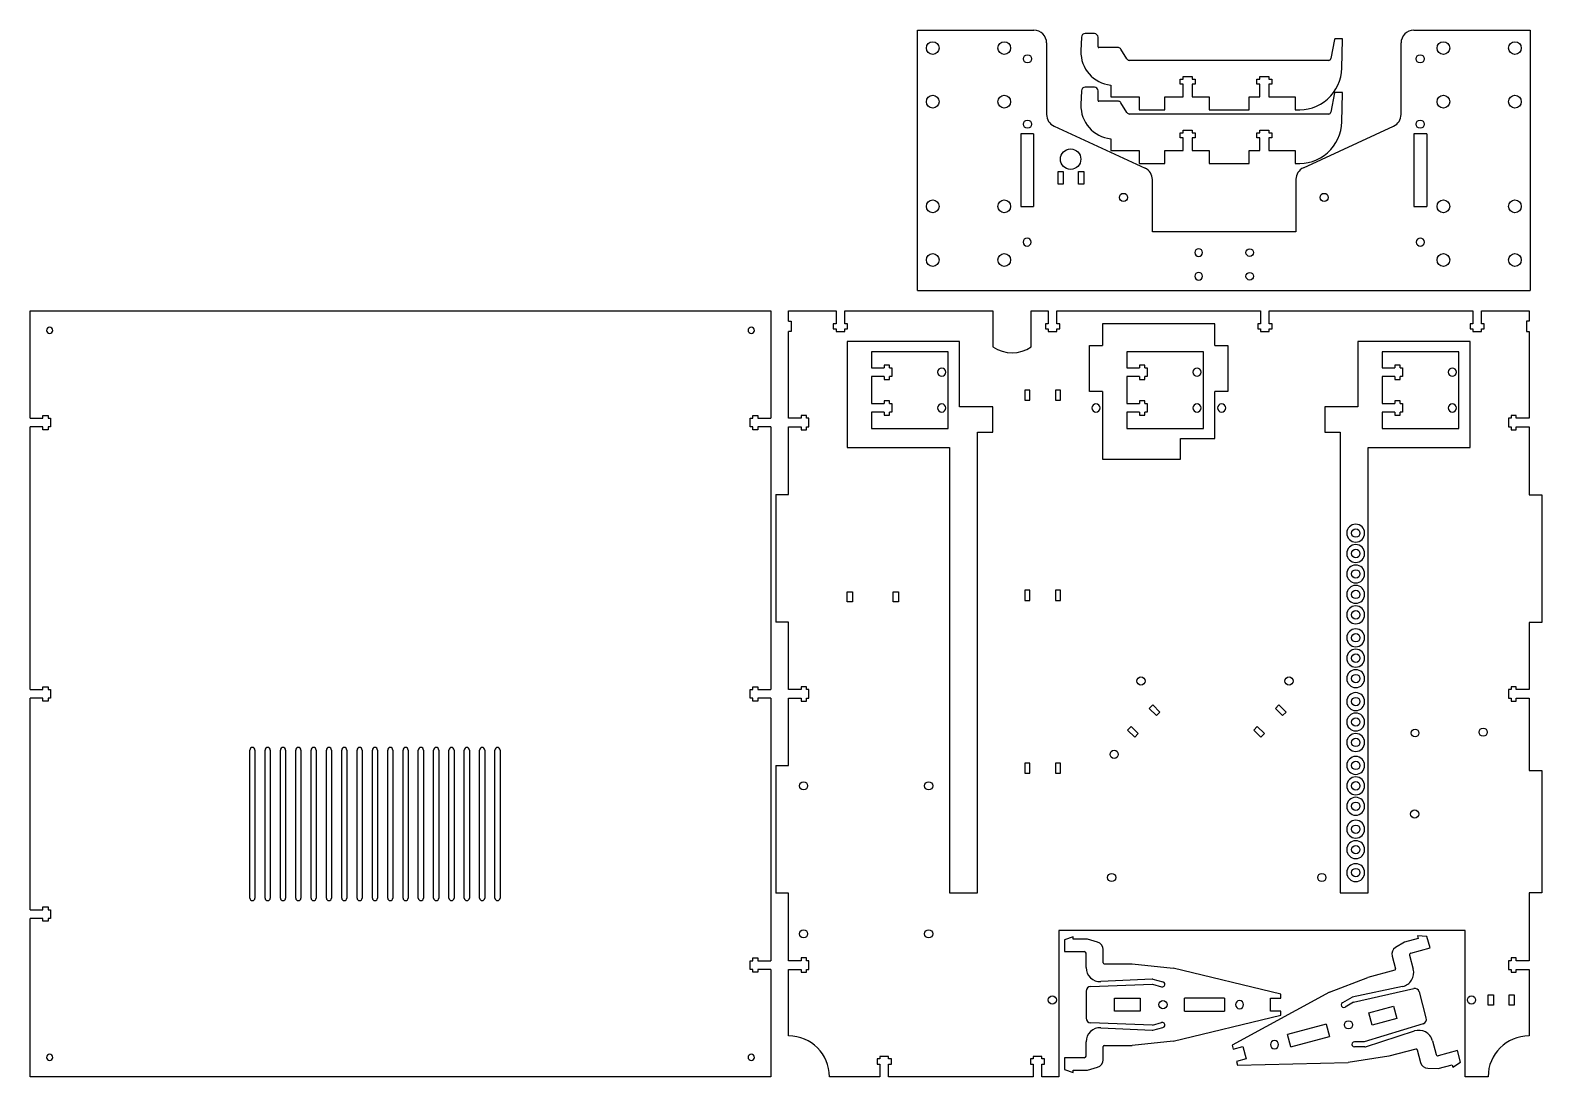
# Model space of a CAD drawing. Header units: millimetres. Extents: x -632 to 1470, y -66 to 406.
# Drawn here: x -632 to -40, y -66 to 344 of the extents above; entities that cross this region are included whole.
import ezdxf

# ---------------------------------------------------------------- set-up
doc = ezdxf.new("R2010")
doc.units = ezdxf.units.MM
doc.layers.get('0').update_dxf_attribs({"color": 253, "lineweight": 70, "true_color": 0x8faf8f})

msp = doc.modelspace()

# ---------------------------------------------------------------- linework, layer by layer
at = {"color": 58, "lineweight": -3, "true_color": 0x484805}
for p, q in [((-284.54, 344.13), (-238.94, 344.13)), ((-284.54, 242.13), (-284.54, 344.13)), ((-90.14, 344.13), (-44.54, 344.13)), ((-44.54, 344.13), (-44.54, 242.13)), ((-233.94, 339.13), (-233.94, 311.13)), ((-220.31, 341.42), (-220.5, 336)), ((-215.24, 342.8), (-218.88, 342.8)), ((-213.81, 337.59), (-213.81, 341.37)), ((-121.16, 340.55), (-122.61, 333.01)), ((-118.33, 340.8), (-120.85, 340.8)), ((-118.32, 329.24), (-118.03, 340.49)), ((-95.14, 311.13), (-95.14, 339.13)), ((-205.83, 337.3), (-213.52, 337.3)), ((-202.47, 332.86), (-204.82, 336.73)), ((-123.47, 332.3), (-201.46, 332.3)), ((-180.49, 325.98), (-176.89, 325.98)), ((-180.49, 324.98), (-180.49, 325.98)), ((-176.89, 325.98), (-176.89, 324.98)), ((-150.49, 325.98), (-146.89, 325.98)), ((-150.49, 324.98), (-150.49, 325.98)), ((-146.89, 325.98), (-146.89, 324.98)), ((-220.31, 320.42), (-220.5, 315)), ((-215.24, 321.8), (-218.88, 321.8)), ((-213.81, 316.59), (-213.81, 320.37)), ((-208.81, 322.62), (-208.81, 317.98)), ((-181.59, 324.98), (-180.49, 324.98)), ((-181.59, 322.98), (-181.59, 324.98)), ((-180.49, 322.98), (-181.59, 322.98)), ((-180.49, 317.98), (-180.49, 322.98)), ((-176.89, 324.98), (-175.79, 324.98)), ((-176.89, 322.98), (-176.89, 317.98)), ((-175.79, 322.98), (-176.89, 322.98)), ((-175.79, 324.98), (-175.79, 322.98)), ((-151.59, 324.98), (-150.49, 324.98)), ((-151.59, 322.98), (-151.59, 324.98)), ((-150.49, 322.98), (-151.59, 322.98)), ((-150.49, 317.98), (-150.49, 322.98)), ((-146.89, 324.98), (-145.79, 324.98)), ((-146.89, 322.98), (-146.89, 317.98)), ((-145.79, 322.98), (-146.89, 322.98)), ((-145.79, 324.98), (-145.79, 322.98)), ((-118.33, 319.8), (-120.85, 319.8)), ((-205.83, 316.3), (-213.52, 316.3)), ((-208.81, 317.98), (-197.65, 317.98)), ((-202.47, 311.86), (-204.82, 315.73)), ((-197.65, 317.98), (-197.65, 312.98)), ((-187.65, 317.98), (-180.49, 317.98)), ((-187.65, 312.98), (-187.65, 317.98)), ((-176.89, 317.98), (-170.31, 317.98)), ((-170.31, 317.98), (-170.31, 312.98)), ((-154.64, 317.98), (-150.49, 317.98)), ((-154.64, 312.98), (-154.64, 317.98)), ((-146.89, 317.98), (-136.57, 317.98)), ((-136.57, 317.98), (-136.57, 312.98)), ((-121.16, 319.55), (-122.61, 312.01)), ((-118.32, 308.24), (-118.03, 319.49)), ((-123.47, 311.3), (-201.46, 311.3)), ((-197.65, 312.98), (-187.65, 312.98)), ((-170.31, 312.98), (-154.64, 312.98)), ((-244.09, 303.53), (-244.09, 275.13)), ((-239.09, 303.53), (-244.09, 303.53)), ((-239.09, 303.53), (-239.09, 275.13)), ((-231.04, 306.59), (-195.41, 290.13)), ((-181.59, 303.98), (-180.49, 303.98)), ((-181.59, 301.98), (-181.59, 303.98)), ((-180.49, 301.98), (-181.59, 301.98)), ((-180.49, 304.98), (-176.89, 304.98)), ((-180.49, 303.98), (-180.49, 304.98)), ((-180.49, 296.98), (-180.49, 301.98)), ((-176.89, 304.98), (-176.89, 303.98)), ((-176.89, 303.98), (-175.79, 303.98)), ((-176.89, 301.98), (-176.89, 296.98)), ((-175.79, 301.98), (-176.89, 301.98)), ((-175.79, 303.98), (-175.79, 301.98)), ((-151.59, 303.98), (-150.49, 303.98)), ((-151.59, 301.98), (-151.59, 303.98)), ((-150.49, 301.98), (-151.59, 301.98)), ((-150.49, 304.98), (-146.89, 304.98)), ((-150.49, 303.98), (-150.49, 304.98)), ((-150.49, 296.98), (-150.49, 301.98)), ((-146.89, 304.98), (-146.89, 303.98)), ((-146.89, 303.98), (-145.79, 303.98)), ((-146.89, 301.98), (-146.89, 296.98)), ((-145.79, 301.98), (-146.89, 301.98)), ((-145.79, 303.98), (-145.79, 301.98)), ((-133.4, 290.25), (-98.04, 306.59)), ((-90.09, 303.53), (-90.09, 275.13)), ((-85.09, 303.53), (-90.09, 303.53)), ((-85.09, 303.53), (-85.09, 275.13)), ((-208.81, 301.62), (-208.81, 296.98)), ((-208.81, 296.98), (-197.65, 296.98)), ((-197.65, 296.98), (-197.65, 291.98)), ((-187.65, 296.98), (-180.49, 296.98)), ((-187.65, 291.98), (-187.65, 296.98)), ((-176.89, 296.98), (-170.31, 296.98)), ((-170.31, 296.98), (-170.31, 291.98)), ((-154.64, 296.98), (-150.49, 296.98)), ((-154.64, 291.98), (-154.64, 296.98)), ((-146.89, 296.98), (-136.57, 296.98)), ((-136.57, 296.98), (-136.57, 291.98)), ((-197.65, 291.98), (-187.65, 291.98)), ((-170.31, 291.98), (-154.64, 291.98)), ((-229.43, 283.77), (-229.43, 288.77)), ((-229.43, 288.77), (-227.43, 288.77)), ((-227.43, 288.77), (-227.43, 283.77)), ((-221.43, 283.77), (-221.43, 288.77)), ((-221.43, 288.77), (-219.43, 288.77)), ((-219.43, 288.77), (-219.43, 283.77)), ((-192.5, 265.13), (-192.5, 285.59)), ((-136.3, 285.72), (-136.3, 265.13)), ((-227.43, 283.77), (-229.43, 283.77)), ((-219.43, 283.77), (-221.43, 283.77)), ((-244.09, 275.13), (-239.09, 275.13)), ((-90.09, 275.13), (-85.09, 275.13)), ((-136.3, 265.13), (-192.5, 265.13)), ((-284.54, 242.13), (-44.54, 242.13)), ((-632.02, 234.16), (-342.02, 234.16)), ((-632.02, 192.11), (-632.02, 234.16)), ((-342.02, 234.16), (-342.02, 192.11)), ((-335.02, 234.16), (-316.42, 234.16)), ((-335.02, 230.16), (-335.02, 234.16)), ((-316.42, 234.16), (-316.42, 229.16)), ((-313.02, 234.16), (-254.97, 234.16)), ((-313.02, 229.16), (-313.02, 234.16)), ((-254.97, 234.16), (-254.97, 220.14)), ((-239.97, 234.16), (-233.32, 234.16)), ((-239.97, 220.14), (-239.97, 234.16)), ((-233.32, 234.16), (-233.32, 229.16)), ((-229.92, 234.16), (-150.13, 234.16)), ((-229.92, 229.16), (-229.92, 234.16)), ((-150.13, 234.16), (-150.13, 229.16)), ((-146.73, 234.16), (-67.02, 234.16)), ((-146.73, 229.16), (-146.73, 234.16)), ((-67.02, 234.16), (-67.02, 229.16)), ((-63.62, 234.16), (-45.02, 234.16)), ((-63.62, 229.16), (-63.62, 234.16)), ((-45.02, 234.16), (-45.02, 230.16)), ((-335.02, 230.16), (-334.02, 230.16)), ((-334.02, 226.16), (-335.02, 226.16)), ((-335.02, 192.11), (-335.02, 226.16)), ((-334.02, 230.16), (-334.02, 226.16)), ((-317.52, 229.16), (-317.52, 227.16)), ((-316.42, 229.16), (-317.52, 229.16)), ((-317.52, 227.16), (-316.42, 227.16)), ((-316.42, 227.16), (-316.42, 226.16)), ((-316.42, 226.16), (-313.02, 226.16)), ((-311.92, 229.16), (-313.02, 229.16)), ((-313.02, 227.16), (-311.92, 227.16)), ((-313.02, 226.16), (-313.02, 227.16)), ((-311.92, 227.16), (-311.92, 229.16)), ((-234.42, 229.16), (-234.42, 227.16)), ((-233.32, 229.16), (-234.42, 229.16)), ((-234.42, 227.16), (-233.32, 227.16)), ((-233.32, 227.16), (-233.32, 226.16)), ((-233.32, 226.16), (-229.92, 226.16)), ((-228.82, 229.16), (-229.92, 229.16)), ((-229.92, 227.16), (-228.82, 227.16)), ((-229.92, 226.16), (-229.92, 227.16)), ((-228.82, 227.16), (-228.82, 229.16)), ((-212.02, 229.16), (-212.02, 220.66)), ((-168.02, 229.16), (-212.02, 229.16)), ((-168.02, 220.66), (-168.02, 229.16)), ((-151.23, 229.16), (-151.23, 227.16)), ((-150.13, 229.16), (-151.23, 229.16)), ((-151.23, 227.16), (-150.13, 227.16)), ((-150.13, 227.16), (-150.13, 226.16)), ((-150.13, 226.16), (-146.73, 226.16)), ((-145.63, 229.16), (-146.73, 229.16)), ((-146.73, 227.16), (-145.63, 227.16)), ((-146.73, 226.16), (-146.73, 227.16)), ((-145.63, 227.16), (-145.63, 229.16)), ((-68.12, 229.16), (-68.12, 227.16)), ((-67.02, 229.16), (-68.12, 229.16)), ((-68.12, 227.16), (-67.02, 227.16)), ((-67.02, 227.16), (-67.02, 226.16)), ((-67.02, 226.16), (-63.62, 226.16)), ((-62.52, 229.16), (-63.62, 229.16)), ((-63.62, 227.16), (-62.52, 227.16)), ((-63.62, 226.16), (-63.62, 227.16)), ((-62.52, 227.16), (-62.52, 229.16)), ((-46.02, 230.16), (-46.02, 226.16)), ((-45.02, 230.16), (-46.02, 230.16)), ((-46.02, 226.16), (-45.02, 226.16)), ((-45.02, 226.16), (-45.02, 192.11)), ((-312.02, 222.16), (-312.02, 180.66)), ((-268.02, 222.16), (-312.02, 222.16)), ((-268.02, 196.66), (-268.02, 222.16)), ((-217.12, 202.66), (-217.12, 220.66)), ((-217.12, 220.66), (-212.02, 220.66)), ((-168.02, 220.66), (-162.92, 220.66)), ((-162.92, 220.66), (-162.92, 202.66)), ((-112.02, 222.16), (-112.02, 196.66)), ((-68.02, 222.16), (-112.02, 222.16)), ((-68.02, 180.66), (-68.02, 222.16)), ((-272.52, 218.17), (-302.52, 218.17)), ((-302.52, 218.17), (-302.52, 211.87)), ((-272.52, 188.17), (-272.52, 218.17)), ((-172.52, 218.17), (-202.52, 218.17)), ((-202.52, 218.17), (-202.52, 211.87)), ((-172.52, 188.17), (-172.52, 218.17)), ((-72.52, 218.17), (-102.52, 218.17)), ((-102.52, 218.17), (-102.52, 211.87)), ((-72.52, 188.17), (-72.52, 218.17)), ((-302.52, 211.87), (-297.52, 211.87)), ((-297.52, 208.47), (-302.52, 208.47)), ((-302.52, 208.47), (-302.52, 197.87)), ((-297.52, 212.97), (-297.52, 211.87)), ((-295.52, 212.97), (-297.52, 212.97)), ((-297.52, 208.47), (-297.52, 207.37)), ((-297.52, 207.37), (-295.52, 207.37)), ((-295.52, 211.87), (-295.52, 212.97)), ((-295.52, 211.87), (-294.52, 211.87)), ((-294.52, 208.47), (-295.52, 208.47)), ((-295.52, 207.37), (-295.52, 208.47)), ((-294.52, 211.87), (-294.52, 208.47)), ((-202.52, 211.87), (-197.52, 211.87)), ((-197.52, 208.47), (-202.52, 208.47)), ((-202.52, 208.47), (-202.52, 197.87)), ((-197.52, 212.97), (-197.52, 211.87)), ((-195.52, 212.97), (-197.52, 212.97)), ((-197.52, 208.47), (-197.52, 207.37)), ((-197.52, 207.37), (-195.52, 207.37)), ((-195.52, 211.87), (-195.52, 212.97)), ((-195.52, 211.87), (-194.52, 211.87)), ((-194.52, 208.47), (-195.52, 208.47)), ((-195.52, 207.37), (-195.52, 208.47)), ((-194.52, 211.87), (-194.52, 208.47)), ((-102.52, 211.87), (-97.52, 211.87)), ((-97.52, 208.47), (-102.52, 208.47)), ((-102.52, 208.47), (-102.52, 197.87)), ((-97.52, 212.97), (-97.52, 211.87)), ((-95.52, 212.97), (-97.52, 212.97)), ((-97.52, 208.47), (-97.52, 207.37)), ((-97.52, 207.37), (-95.52, 207.37)), ((-95.52, 211.87), (-95.52, 212.97)), ((-95.52, 211.87), (-94.52, 211.87)), ((-94.52, 208.47), (-95.52, 208.47)), ((-95.52, 207.37), (-95.52, 208.47)), ((-94.52, 211.87), (-94.52, 208.47)), ((-240.48, 203.16), (-242.48, 203.16)), ((-242.48, 203.16), (-242.48, 199.16)), ((-240.48, 199.16), (-240.48, 203.16)), ((-230.48, 203.16), (-230.48, 199.16)), ((-228.48, 203.16), (-230.48, 203.16)), ((-228.48, 199.16), (-228.48, 203.16)), ((-212.02, 202.66), (-217.12, 202.66)), ((-212.02, 202.66), (-212.02, 176.16)), ((-162.92, 202.66), (-168.02, 202.66)), ((-168.02, 184.16), (-168.02, 202.66)), ((-302.52, 197.87), (-297.52, 197.87)), ((-297.52, 198.97), (-297.52, 197.87)), ((-295.52, 198.97), (-297.52, 198.97)), ((-295.52, 197.87), (-295.52, 198.97)), ((-295.52, 197.87), (-294.52, 197.87)), ((-294.52, 197.87), (-294.52, 194.47)), ((-255.02, 196.66), (-268.02, 196.66)), ((-255.02, 186.66), (-255.02, 196.66)), ((-242.48, 199.16), (-240.48, 199.16)), ((-230.48, 199.16), (-228.48, 199.16)), ((-202.52, 197.87), (-197.52, 197.87)), ((-197.52, 198.97), (-197.52, 197.87)), ((-195.52, 198.97), (-197.52, 198.97)), ((-195.52, 197.87), (-195.52, 198.97)), ((-195.52, 197.87), (-194.52, 197.87)), ((-194.52, 197.87), (-194.52, 194.47)), ((-125.02, 196.66), (-125.02, 186.66)), ((-112.02, 196.66), (-125.02, 196.66)), ((-102.52, 197.87), (-97.52, 197.87)), ((-97.52, 198.97), (-97.52, 197.87)), ((-95.52, 198.97), (-97.52, 198.97)), ((-95.52, 197.87), (-95.52, 198.97)), ((-95.52, 197.87), (-94.52, 197.87)), ((-94.52, 197.87), (-94.52, 194.47)), ((-632.02, 192.11), (-627.02, 192.11)), ((-627.02, 192.11), (-627.02, 193.21)), ((-627.02, 193.21), (-625.02, 193.21)), ((-625.02, 193.21), (-625.02, 192.11)), ((-625.02, 192.11), (-624.02, 192.11)), ((-624.02, 192.11), (-624.02, 188.71)), ((-350.02, 188.71), (-350.02, 192.11)), ((-350.02, 192.11), (-349.02, 192.11)), ((-349.02, 192.11), (-349.02, 193.21)), ((-349.02, 193.21), (-347.02, 193.21)), ((-347.02, 193.21), (-347.02, 192.11)), ((-347.02, 192.11), (-342.02, 192.11)), ((-330.02, 192.11), (-335.02, 192.11)), ((-330.02, 193.21), (-330.02, 192.11)), ((-328.02, 193.21), (-330.02, 193.21)), ((-328.02, 192.11), (-328.02, 193.21)), ((-327.02, 192.11), (-328.02, 192.11)), ((-327.02, 188.71), (-327.02, 192.11)), ((-297.52, 194.47), (-302.52, 194.47)), ((-302.52, 194.47), (-302.52, 188.17)), ((-297.52, 194.47), (-297.52, 193.37)), ((-297.52, 193.37), (-295.52, 193.37)), ((-294.52, 194.47), (-295.52, 194.47)), ((-295.52, 193.37), (-295.52, 194.47)), ((-197.52, 194.47), (-202.52, 194.47)), ((-202.52, 194.47), (-202.52, 188.17)), ((-197.52, 194.47), (-197.52, 193.37)), ((-197.52, 193.37), (-195.52, 193.37)), ((-194.52, 194.47), (-195.52, 194.47)), ((-195.52, 193.37), (-195.52, 194.47)), ((-97.52, 194.47), (-102.52, 194.47)), ((-102.52, 194.47), (-102.52, 188.17)), ((-97.52, 194.47), (-97.52, 193.37)), ((-97.52, 193.37), (-95.52, 193.37)), ((-94.52, 194.47), (-95.52, 194.47)), ((-95.52, 193.37), (-95.52, 194.47)), ((-53.02, 192.11), (-53.02, 188.71)), ((-52.02, 192.11), (-53.02, 192.11)), ((-52.02, 193.21), (-52.02, 192.11)), ((-50.02, 193.21), (-52.02, 193.21)), ((-50.02, 192.11), (-50.02, 193.21)), ((-45.02, 192.11), (-50.02, 192.11)), ((-627.02, 188.71), (-632.02, 188.71)), ((-632.02, 85.86), (-632.02, 188.71)), ((-627.02, 187.61), (-627.02, 188.71)), ((-625.02, 187.61), (-627.02, 187.61)), ((-624.02, 188.71), (-625.02, 188.71)), ((-625.02, 188.71), (-625.02, 187.61)), ((-349.02, 188.71), (-350.02, 188.71)), ((-349.02, 187.61), (-349.02, 188.71)), ((-347.02, 187.61), (-349.02, 187.61)), ((-342.02, 188.71), (-347.02, 188.71)), ((-347.02, 188.71), (-347.02, 187.61)), ((-342.02, 188.71), (-342.02, 85.86)), ((-335.02, 188.71), (-330.02, 188.71)), ((-335.02, 162.28), (-335.02, 188.71)), ((-330.02, 188.71), (-330.02, 187.61)), ((-330.02, 187.61), (-328.02, 187.61)), ((-328.02, 188.71), (-327.02, 188.71)), ((-328.02, 187.61), (-328.02, 188.71)), ((-302.52, 188.17), (-272.52, 188.17)), ((-261.02, 186.66), (-255.02, 186.66)), ((-261.02, 6.16), (-261.02, 186.66)), ((-202.52, 188.17), (-172.52, 188.17)), ((-181.52, 184.16), (-168.02, 184.16)), ((-181.52, 176.16), (-181.52, 184.16)), ((-125.02, 186.66), (-119.02, 186.66)), ((-119.02, 186.66), (-119.02, 6.16)), ((-102.52, 188.17), (-72.52, 188.17)), ((-53.02, 188.71), (-52.02, 188.71)), ((-52.02, 188.71), (-52.02, 187.61)), ((-52.02, 187.61), (-50.02, 187.61)), ((-50.02, 188.71), (-45.02, 188.71)), ((-50.02, 187.61), (-50.02, 188.71)), ((-45.02, 188.71), (-45.02, 162.16)), ((-312.02, 180.66), (-272.02, 180.66)), ((-272.02, 180.66), (-272.02, 6.16)), ((-108.02, 180.66), (-68.02, 180.66)), ((-108.02, 6.16), (-108.02, 180.66)), ((-212.02, 176.16), (-181.52, 176.16)), ((-340.02, 162.28), (-335.02, 162.28)), ((-340.02, 162.28), (-340.02, 112.28)), ((-45.02, 162.16), (-40.02, 162.16)), ((-40.02, 162.16), (-40.02, 112.16)), ((-242.48, 124.77), (-242.48, 120.77)), ((-240.48, 124.77), (-242.48, 124.77)), ((-240.48, 120.77), (-240.48, 124.77)), ((-230.48, 124.77), (-230.48, 120.77)), ((-228.48, 124.77), (-230.48, 124.77)), ((-228.48, 120.77), (-228.48, 124.77)), ((-312.02, 124.16), (-310.02, 124.16)), ((-312.02, 120.16), (-312.02, 124.16)), ((-310.02, 120.16), (-312.02, 120.16)), ((-310.02, 124.16), (-310.02, 120.16)), ((-294.02, 124.16), (-292.02, 124.16)), ((-294.02, 120.16), (-294.02, 124.16)), ((-292.02, 120.16), (-294.02, 120.16)), ((-292.02, 124.16), (-292.02, 120.16)), ((-242.48, 120.77), (-240.48, 120.77)), ((-230.48, 120.77), (-228.48, 120.77)), ((-335.02, 112.28), (-340.02, 112.28)), ((-335.02, 85.86), (-335.02, 112.28)), ((-45.02, 112.16), (-45.02, 85.86)), ((-40.02, 112.16), (-45.02, 112.16)), ((-632.02, 85.86), (-627.02, 85.86)), ((-627.02, 85.86), (-627.02, 86.96)), ((-627.02, 86.96), (-625.02, 86.96)), ((-625.02, 86.96), (-625.02, 85.86)), ((-625.02, 85.86), (-624.02, 85.86)), ((-624.02, 85.86), (-624.02, 82.46)), ((-350.02, 82.46), (-350.02, 85.86)), ((-350.02, 85.86), (-349.02, 85.86)), ((-349.02, 85.86), (-349.02, 86.96)), ((-349.02, 86.96), (-347.02, 86.96)), ((-347.02, 86.96), (-347.02, 85.86)), ((-347.02, 85.86), (-342.02, 85.86)), ((-330.02, 85.86), (-335.02, 85.86)), ((-330.02, 86.96), (-330.02, 85.86)), ((-328.02, 86.96), (-330.02, 86.96)), ((-328.02, 85.86), (-328.02, 86.96)), ((-327.02, 85.86), (-328.02, 85.86)), ((-327.02, 82.46), (-327.02, 85.86)), ((-53.02, 85.86), (-53.02, 82.46)), ((-52.02, 85.86), (-53.02, 85.86)), ((-52.02, 86.96), (-52.02, 85.86)), ((-50.02, 86.96), (-52.02, 86.96)), ((-50.02, 85.86), (-50.02, 86.96)), ((-45.02, 85.86), (-50.02, 85.86)), ((-632.02, -0.39), (-632.02, 82.46)), ((-627.02, 82.46), (-632.02, 82.46)), ((-627.02, 81.36), (-627.02, 82.46)), ((-625.02, 81.36), (-627.02, 81.36)), ((-624.02, 82.46), (-625.02, 82.46)), ((-625.02, 82.46), (-625.02, 81.36)), ((-349.02, 82.46), (-350.02, 82.46)), ((-349.02, 81.36), (-349.02, 82.46)), ((-347.02, 81.36), (-349.02, 81.36)), ((-342.02, 82.46), (-347.02, 82.46)), ((-347.02, 82.46), (-347.02, 81.36)), ((-342.02, 82.46), (-342.02, -20.39)), ((-335.02, 82.46), (-330.02, 82.46)), ((-335.02, 56.03), (-335.02, 82.46)), ((-330.02, 82.46), (-330.02, 81.36)), ((-330.02, 81.36), (-328.02, 81.36)), ((-328.02, 82.46), (-327.02, 82.46)), ((-328.02, 81.36), (-328.02, 82.46)), ((-192.38, 79.88), (-193.8, 78.47)), ((-193.8, 78.47), (-190.97, 75.64)), ((-189.56, 77.05), (-192.38, 79.88)), ((-190.97, 75.64), (-189.56, 77.05)), ((-142.94, 79.88), (-144.36, 78.47)), ((-144.36, 78.47), (-141.53, 75.64)), ((-140.12, 77.05), (-142.94, 79.88)), ((-141.53, 75.64), (-140.12, 77.05)), ((-53.02, 82.46), (-52.02, 82.46)), ((-52.02, 82.46), (-52.02, 81.36)), ((-52.02, 81.36), (-50.02, 81.36)), ((-50.02, 82.46), (-45.02, 82.46)), ((-50.02, 81.36), (-50.02, 82.46)), ((-45.02, 82.46), (-45.02, 54.16)), ((-200.87, 71.39), (-202.28, 69.98)), ((-198.04, 68.57), (-200.87, 71.39)), ((-151.43, 71.39), (-152.84, 69.98)), ((-148.6, 68.57), (-151.43, 71.39)), ((-202.28, 69.98), (-199.45, 67.15)), ((-199.45, 67.15), (-198.04, 68.57)), ((-152.84, 69.98), (-150.01, 67.15)), ((-150.01, 67.15), (-148.6, 68.57)), ((-546.02, 4.16), (-546.02, 62.16)), ((-544.02, 62.16), (-544.02, 4.16)), ((-540.02, 4.16), (-540.02, 62.16)), ((-538.02, 62.16), (-538.02, 4.16)), ((-534.02, 4.16), (-534.02, 62.16)), ((-532.02, 62.16), (-532.02, 4.16)), ((-528.02, 4.16), (-528.02, 62.16)), ((-526.02, 62.16), (-526.02, 4.16)), ((-522.02, 4.16), (-522.02, 62.16)), ((-520.02, 62.16), (-520.02, 4.16)), ((-516.02, 4.16), (-516.02, 62.16)), ((-514.02, 62.16), (-514.02, 4.16)), ((-510.02, 4.16), (-510.02, 62.16)), ((-508.02, 62.16), (-508.02, 4.16)), ((-504.02, 4.16), (-504.02, 62.16)), ((-502.02, 62.16), (-502.02, 4.16)), ((-498.02, 4.16), (-498.02, 62.16)), ((-496.02, 62.16), (-496.02, 4.16)), ((-492.02, 4.16), (-492.02, 62.16)), ((-490.02, 62.16), (-490.02, 4.16)), ((-486.02, 4.16), (-486.02, 62.16)), ((-484.02, 62.16), (-484.02, 4.16)), ((-480.02, 4.16), (-480.02, 62.16)), ((-478.02, 62.16), (-478.02, 4.16)), ((-474.02, 4.16), (-474.02, 62.16)), ((-472.02, 62.16), (-472.02, 4.16)), ((-468.02, 4.16), (-468.02, 62.16)), ((-466.02, 62.16), (-466.02, 4.16)), ((-462.02, 4.16), (-462.02, 62.16)), ((-460.02, 62.16), (-460.02, 4.16)), ((-456.02, 4.16), (-456.02, 62.16)), ((-454.02, 62.16), (-454.02, 4.16)), ((-450.02, 4.16), (-450.02, 62.16)), ((-448.02, 62.16), (-448.02, 4.16)), ((-340.02, 56.03), (-335.02, 56.03)), ((-340.02, 56.03), (-340.02, 6.03)), ((-242.48, 57.04), (-242.48, 53.04)), ((-240.48, 57.04), (-242.48, 57.04)), ((-240.48, 53.04), (-240.48, 57.04)), ((-230.48, 57.04), (-230.48, 53.04)), ((-228.48, 57.04), (-230.48, 57.04)), ((-228.48, 53.04), (-228.48, 57.04)), ((-45.02, 54.16), (-40.02, 54.16)), ((-40.02, 54.16), (-40.02, 6.16)), ((-242.48, 53.04), (-240.48, 53.04)), ((-230.48, 53.04), (-228.48, 53.04)), ((-335.02, 6.03), (-340.02, 6.03)), ((-335.02, -20.39), (-335.02, 6.03)), ((-272.02, 6.16), (-261.02, 6.16)), ((-119.02, 6.16), (-108.02, 6.16)), ((-45.02, 6.16), (-45.02, -20.39)), ((-40.02, 6.16), (-45.02, 6.16)), ((-627.02, 0.71), (-625.02, 0.71)), ((-627.02, -0.39), (-627.02, 0.71)), ((-625.02, 0.71), (-625.02, -0.39)), ((-632.02, -0.39), (-627.02, -0.39)), ((-627.02, -3.79), (-632.02, -3.79)), ((-632.02, -65.84), (-632.02, -3.79)), ((-627.02, -4.89), (-627.02, -3.79)), ((-625.02, -4.89), (-627.02, -4.89)), ((-625.02, -0.39), (-624.02, -0.39)), ((-624.02, -3.79), (-625.02, -3.79)), ((-625.02, -3.79), (-625.02, -4.89)), ((-624.02, -0.39), (-624.02, -3.79)), ((-229.22, -8.49), (-229.22, -65.84)), ((-70.02, -8.49), (-229.22, -8.49)), ((-223.5, -10.97), (-227, -12.14)), ((-223.5, -11.97), (-223.5, -10.97)), ((-88.41, -11.64), (-93.81, -13.09)), ((-84.98, -10.9), (-88.67, -10.68)), ((-88.67, -10.68), (-88.41, -11.64)), ((-83.78, -15.38), (-84.98, -10.9)), ((-70.02, -65.84), (-70.02, -8.49)), ((-227, -12.14), (-227, -16.77)), ((-227, -16.77), (-219.19, -16.77)), ((-217.91, -11.97), (-223.5, -11.97)), ((-218.5, -23.08), (-218.5, -17.46)), ((-213.96, -13.13), (-217.91, -11.97)), ((-211.81, -21.19), (-211.81, -16.01)), ((-93.81, -13.09), (-97.32, -15.24)), ((-91.33, -17.4), (-83.78, -15.38)), ((-350.02, -23.79), (-350.02, -20.39)), ((-350.02, -20.39), (-349.02, -20.39)), ((-349.02, -20.39), (-349.02, -19.29)), ((-349.02, -19.29), (-347.02, -19.29)), ((-347.02, -19.29), (-347.02, -20.39)), ((-347.02, -20.39), (-342.02, -20.39)), ((-330.02, -20.39), (-335.02, -20.39)), ((-330.02, -19.29), (-330.02, -20.39)), ((-328.02, -19.29), (-330.02, -19.29)), ((-328.02, -20.39), (-328.02, -19.29)), ((-327.02, -20.39), (-328.02, -20.39)), ((-327.02, -23.79), (-327.02, -20.39)), ((-211.4, -21.6), (-200.48, -21.6)), ((-200.48, -21.6), (-184.44, -23.34)), ((-142.25, -33.52), (-184.44, -23.34)), ((-98.65, -18.57), (-97.31, -23.57)), ((-91.82, -18.24), (-90.36, -23.67)), ((-53.02, -20.39), (-53.02, -23.79)), ((-52.02, -20.39), (-53.02, -20.39)), ((-52.02, -19.29), (-52.02, -20.39)), ((-50.02, -19.29), (-52.02, -19.29)), ((-50.02, -20.39), (-50.02, -19.29)), ((-45.02, -20.39), (-50.02, -20.39)), ((-349.02, -23.79), (-350.02, -23.79)), ((-349.02, -24.84), (-349.02, -23.79)), ((-347.02, -24.84), (-349.02, -24.84)), ((-342.02, -23.79), (-347.02, -23.79)), ((-347.02, -23.79), (-347.02, -24.84)), ((-342.02, -23.79), (-342.02, -65.84)), ((-335.02, -23.79), (-330.02, -23.79)), ((-335.02, -49.84), (-335.02, -23.79)), ((-330.02, -23.79), (-330.02, -24.84)), ((-330.02, -24.84), (-328.02, -24.84)), ((-328.02, -23.79), (-327.02, -23.79)), ((-328.02, -24.84), (-328.02, -23.79)), ((-216.71, -30.46), (-192.5, -29.54)), ((-192.58, -27.55), (-212.72, -28.57)), ((-192.5, -29.54), (-188.9, -30.56)), ((-192.33, -27.59), (-188.37, -28.63)), ((-123.19, -32.74), (-108.13, -26.89)), ((-97.6, -24.07), (-108.13, -26.89)), ((-53.02, -23.79), (-52.02, -23.79)), ((-52.02, -23.79), (-52.02, -24.89)), ((-52.02, -24.89), (-50.02, -24.89)), ((-50.02, -23.79), (-45.02, -23.79)), ((-50.02, -24.89), (-50.02, -23.79)), ((-45.02, -23.79), (-45.02, -49.84)), ((-218.5, -32.31), (-218.5, -42.87)), ((-207.34, -40.09), (-207.34, -35.09)), ((-207.34, -35.09), (-197.34, -35.09)), ((-197.34, -35.09), (-197.34, -40.09)), ((-180, -40.09), (-180, -35.09)), ((-164.32, -35.09), (-180, -35.09)), ((-164.32, -35.09), (-164.32, -40.09)), ((-123.19, -32.74), (-161.31, -53.5)), ((-146.25, -40.09), (-146.25, -35.09)), ((-146.25, -35.09), (-142.25, -35.09)), ((-142.25, -35.09), (-142.25, -33.52)), ((-114.47, -34.8), (-118.03, -36.83)), ((-94.52, -30.47), (-114.24, -34.7)), ((-113.8, -36.64), (-90.18, -31.26)), ((-85.24, -42.79), (-87.97, -32.59)), ((-60.98, -37.75), (-60.98, -33.75)), ((-60.98, -33.75), (-58.98, -33.75)), ((-58.98, -33.75), (-58.98, -37.75)), ((-52.81, -37.75), (-52.81, -33.75)), ((-52.81, -33.75), (-50.81, -33.75)), ((-50.81, -33.75), (-50.81, -37.75)), ((-197.34, -40.09), (-207.34, -40.09)), ((-180, -40.09), (-164.32, -40.09)), ((-142.25, -40.09), (-146.25, -40.09)), ((-142.25, -41.66), (-142.25, -40.09)), ((-113.8, -36.64), (-117.02, -38.55)), ((-107.69, -40.75), (-98.03, -38.16)), ((-106.4, -45.58), (-107.69, -40.75)), ((-98.03, -38.16), (-96.74, -42.99)), ((-58.98, -37.75), (-60.98, -37.75)), ((-50.81, -37.75), (-52.81, -37.75)), ((-192.5, -45.65), (-216.71, -44.73)), ((-212.72, -46.61), (-192.58, -47.64)), ((-192.5, -45.65), (-188.9, -44.63)), ((-192.33, -47.59), (-188.37, -46.56)), ((-184.44, -51.84), (-142.25, -41.66)), ((-124.44, -45.24), (-139.58, -49.3)), ((-124.44, -45.24), (-123.15, -50.07)), ((-86.49, -45.05), (-109.63, -52.2)), ((-96.74, -42.99), (-106.4, -45.58)), ((-218.5, -57.73), (-218.5, -52.1)), ((-184.44, -51.84), (-200.5, -53.59)), ((-138.29, -54.13), (-139.58, -49.3)), ((-138.29, -54.13), (-123.15, -50.07)), ((-109.63, -52.2), (-113.38, -52.15)), ((-109.04, -54.1), (-89.85, -47.9)), ((-82.85, -51.71), (-81.39, -57.14)), ((-300.32, -58.84), (-300.32, -60.84)), ((-299.22, -58.84), (-300.32, -58.84)), ((-299.22, -57.84), (-299.22, -58.84)), ((-295.82, -57.84), (-299.22, -57.84)), ((-295.82, -58.84), (-295.82, -57.84)), ((-294.72, -58.84), (-295.82, -58.84)), ((-294.72, -60.84), (-294.72, -58.84)), ((-240.32, -58.84), (-240.32, -60.84)), ((-239.22, -58.84), (-240.32, -58.84)), ((-239.22, -57.84), (-239.22, -58.84)), ((-235.82, -57.84), (-239.22, -57.84)), ((-235.82, -58.84), (-235.82, -57.84)), ((-234.72, -58.84), (-235.82, -58.84)), ((-234.72, -60.84), (-234.72, -58.84)), ((-219.19, -58.42), (-227, -58.42)), ((-227, -58.42), (-227, -63.05)), ((-211.81, -59.18), (-211.81, -54)), ((-211.4, -53.59), (-200.5, -53.59)), ((-161.31, -53.5), (-160.9, -55.01)), ((-160.9, -55.01), (-157.04, -53.97)), ((-155.74, -58.8), (-159.61, -59.84)), ((-157.04, -53.97), (-155.74, -58.8)), ((-99.87, -57.8), (-115.82, -60.27)), ((-109.3, -54.12), (-113.38, -54.15)), ((-89.32, -54.98), (-99.87, -57.8)), ((-88.82, -55.27), (-87.48, -60.27)), ((-73, -55.6), (-80.55, -57.63)), ((-71.81, -60.08), (-73, -55.6)), ((-300.32, -60.84), (-299.22, -60.84)), ((-299.22, -60.84), (-299.22, -65.84)), ((-295.82, -60.84), (-294.72, -60.84)), ((-295.82, -65.84), (-295.82, -60.84)), ((-240.32, -60.84), (-239.22, -60.84)), ((-239.22, -60.84), (-239.22, -65.84)), ((-235.82, -60.84), (-234.72, -60.84)), ((-235.82, -65.84), (-235.82, -60.84)), ((-227, -63.05), (-223.5, -64.22)), ((-223.5, -64.22), (-223.5, -63.22)), ((-223.5, -63.22), (-217.91, -63.22)), ((-217.91, -63.22), (-213.96, -62.05)), ((-159.61, -59.84), (-159.2, -61.36)), ((-159.2, -61.36), (-115.82, -60.27)), ((-84.66, -62.49), (-80.55, -62.59)), ((-80.55, -62.59), (-75.14, -61.15)), ((-75.14, -61.15), (-74.88, -62.11)), ((-74.88, -62.11), (-71.81, -60.08)), ((-342.02, -65.84), (-632.02, -65.84)), ((-299.22, -65.84), (-319.02, -65.84)), ((-239.22, -65.84), (-295.82, -65.84)), ((-229.22, -65.84), (-235.82, -65.84)), ((-61.02, -65.84), (-70.02, -65.84))]:
    msp.add_line(p, q, dxfattribs=at)
for centre, radius in [((-278.54, 337.13), 2.5), ((-250.54, 337.13), 2.5), ((-78.54, 337.13), 2.5), ((-50.54, 337.13), 2.5), ((-241.44, 332.93), 1.6), ((-87.64, 332.93), 1.6), ((-278.54, 316.13), 2.5), ((-250.54, 316.13), 2.5), ((-78.54, 316.13), 2.5), ((-50.54, 316.13), 2.5), ((-241.44, 307.33), 1.6), ((-87.64, 307.33), 1.6), ((-224.54, 293.63), 4), ((-203.84, 278.63), 1.6), ((-125.24, 278.63), 1.6), ((-278.54, 275.13), 2.5), ((-250.54, 275.13), 2.5), ((-78.54, 275.13), 2.5), ((-50.54, 275.13), 2.5), ((-278.54, 254.13), 2.5), ((-250.54, 254.13), 2.5), ((-154.38, 257.04), 1.5), ((-78.54, 254.13), 2.5), ((-50.54, 254.13), 2.5), ((-154.38, 247.74), 1.5), ((-112.89, 147.13), 1.65), ((-112.89, 139.13), 1.65), ((-112.89, 131.13), 1.65), ((-112.89, 123.13), 1.65), ((-112.89, 115.13), 1.65), ((-112.89, 106.13), 1.65), ((-112.89, 98.13), 1.65), ((-197.01, 89.17), 1.6), ((-139.01, 89.17), 1.6), ((-112.89, 90.13), 1.65), ((-112.89, 81.13), 1.65), ((-112.89, 73.13), 1.65), ((-112.89, 65.13), 1.65), ((-89.62, 68.82), 1.5), ((-62.95, 69.14), 1.6), ((-207.48, 60.46), 1.6), ((-112.89, 56.13), 1.65), ((-329.14, 48.15), 1.6), ((-280.14, 48.15), 1.6), ((-112.89, 48.13), 1.65), ((-112.89, 40.13), 1.65), ((-89.78, 37.07), 1.6), ((-112.89, 31.13), 1.65), ((-112.89, 23.13), 1.65), ((-208.45, 12.21), 1.6), ((-126.17, 12.21), 1.6), ((-112.89, 14.13), 1.65), ((-329.14, -9.85), 1.6), ((-280.14, -9.85), 1.6), ((-231.72, -35.74), 1.6), ((-67.52, -35.74), 1.6), ((-188.38, -37.59), 1.6), ((-115.7, -45.49), 1.6)]:
    msp.add_circle(centre, radius, dxfattribs=at)
at = {"color": 58, "lineweight": -3, "true_color": 0x484805, "extrusion": (1.71901e-16, 3.88082e-15, -1)}
for centre, radius in [((241.59, 261.13), 1.6), ((87.59, 261.13), 1.6), ((174.4, 257.04), 1.5), ((174.4, 247.74), 1.5)]:
    msp.add_circle(centre, radius, dxfattribs=at)
at = {"color": 58, "lineweight": -3, "true_color": 0x484805, "extrusion": (-5.01432e-17, -1.91757e-15, -1)}
for centre in [(624.42, 226.56), (624.42, -58.25)]:
    msp.add_circle(centre, 1.25, dxfattribs=at)
at = {"color": 58, "lineweight": -3, "true_color": 0x484805, "extrusion": (-1.8265e-15, -1.91757e-15, -1)}
for centre in [(349.62, 226.56), (349.62, -58.25)]:
    msp.add_circle(centre, 1.25, dxfattribs=at)
at = {"color": 58, "lineweight": -3, "true_color": 0x484805, "extrusion": (-5.01432e-17, -1.08359e-14, -1)}
for centre in [(275.02, 210.17), (275.02, 196.17)]:
    msp.add_circle(centre, 1.6, dxfattribs=at)
at = {"color": 58, "lineweight": -3, "true_color": 0x484805, "extrusion": (-5.01432e-17, -3.8359e-15, -1)}
for centre in [(175.02, 210.17), (175.02, 196.17)]:
    msp.add_circle(centre, 1.6, dxfattribs=at)
at = {"color": 58, "lineweight": -3, "true_color": 0x484805, "extrusion": (-5.01432e-17, -1.8359e-15, -1)}
for centre, radius in [((75.02, 210.17), 1.6), ((75.02, 196.17), 1.6), ((112.89, 131.13), 3.5), ((112.89, 106.13), 3.5), ((112.89, 81.13), 3.5), ((112.89, 56.13), 3.5), ((112.89, 31.13), 3.5)]:
    msp.add_circle(centre, radius, dxfattribs=at)
at = {"color": 58, "lineweight": -3, "true_color": 0x484805, "extrusion": (-5.01432e-17, 2.10287e-15, -1)}
for centre in [(214.62, 196.16), (165.42, 196.16)]:
    msp.add_circle(centre, 1.6, dxfattribs=at)
at = {"color": 58, "lineweight": -3, "true_color": 0x484805, "extrusion": (-2.05014e-15, -1.8359e-15, -1)}
msp.add_circle((112.89, 147.13), 3.5, dxfattribs=at)
at = {"color": 58, "lineweight": -3, "true_color": 0x484805, "extrusion": (9.49857e-16, -1.8359e-15, -1)}
for centre in [(112.89, 139.13), (112.89, 123.13), (112.89, 115.13), (112.89, 90.13), (112.89, 65.13), (112.89, 40.13), (112.89, 23.13)]:
    msp.add_circle(centre, 3.5, dxfattribs=at)
at = {"color": 58, "lineweight": -3, "true_color": 0x484805, "extrusion": (1.94986e-15, -1.8359e-15, -1)}
for centre in [(112.89, 98.13), (112.89, 73.13), (112.89, 48.13)]:
    msp.add_circle(centre, 3.5, dxfattribs=at)
at = {"color": 58, "lineweight": -3, "true_color": 0x484805, "extrusion": (-1.05014e-15, -1.8359e-15, -1)}
msp.add_circle((112.89, 14.13), 3.5, dxfattribs=at)
at = {"color": 58, "lineweight": -3, "true_color": 0x484805, "extrusion": (1.10871e-17, -1.89713e-15, -1)}
msp.add_circle((158.38, -37.59), 1.6, dxfattribs=at)
at = {"color": 58, "lineweight": -3, "true_color": 0x484805, "extrusion": (4.53087e-15, -1.77548e-15, -1)}
msp.add_circle((144.68, -53.25), 1.6, dxfattribs=at)
at = {"color": 58, "lineweight": -3, "true_color": 0x484805}
for centre, radius, start, end in [((-238.94, 339.13), 5, 0, 90), ((-90.14, 339.13), 5, 90, 180), ((-218.88, 341.37), 1.43, 90, 178.03533), ((-215.24, 341.37), 1.43, 0, 90), ((-213.52, 337.59), 0.29, 180, 270), ((-120.85, 340.49), 0.31, 90, 169.094), ((-118.33, 340.5), 0.3, 358.56114, 90), ((-207.51, 335.55), 13, 178.03533, 264.22846), ((-205.83, 336.12), 1.18, 31.31502, 90), ((-201.46, 333.48), 1.18, 211.31502, 270), ((-123.47, 333.18), 0.88, 270, 349.094), ((-135.06, 329.66), 16.75, 264.85141, 358.56114), ((-218.88, 320.37), 1.43, 90, 178.03533), ((-215.24, 320.37), 1.43, 0, 90), ((-120.85, 319.49), 0.31, 90, 169.094), ((-118.33, 319.5), 0.3, 358.56114, 90), ((-207.51, 314.55), 13, 178.03533, 264.22846), ((-213.52, 316.59), 0.29, 180, 270), ((-205.83, 315.12), 1.18, 31.31502, 90), ((-228.94, 311.13), 5, 180, 245.2), ((-201.46, 312.48), 1.18, 211.31502, 270), ((-135.06, 308.66), 16.75, 264.85141, 358.56114), ((-123.47, 312.18), 0.88, 270, 349.094), ((-100.14, 311.13), 5, 294.8, 360), ((-197.5, 285.59), 5, 360, 65.2), ((-131.3, 285.72), 5, 114.8, 180), ((-247.47, 230.87), 13.09, 235.04335, 304.95665), ((-545.02, 62.16), 1, 360, 180), ((-539.02, 62.16), 1, 360, 180), ((-533.02, 62.16), 1, 360, 180), ((-527.02, 62.16), 1, 360, 180), ((-521.02, 62.16), 1, 360, 180), ((-515.02, 62.16), 1, 360, 180), ((-509.02, 62.16), 1, 360, 180), ((-503.02, 62.16), 1, 360, 180), ((-497.02, 62.16), 1, 360, 180), ((-491.02, 62.16), 1, 360, 180), ((-485.02, 62.16), 1, 360, 180), ((-479.02, 62.16), 1, 360, 180), ((-473.02, 62.16), 1, 360, 180), ((-467.02, 62.16), 1, 360, 180), ((-461.02, 62.16), 1, 360, 180), ((-455.02, 62.16), 1, 360, 180), ((-449.02, 62.16), 1, 360, 180), ((-545.02, 4.16), 1, 180, 360), ((-539.02, 4.16), 1, 180, 360), ((-533.02, 4.16), 1, 180, 360), ((-527.02, 4.16), 1, 180, 360), ((-521.02, 4.16), 1, 180, 360), ((-515.02, 4.16), 1, 180, 360), ((-509.02, 4.16), 1, 180, 360), ((-503.02, 4.16), 1, 180, 360), ((-497.02, 4.16), 1, 180, 360), ((-491.02, 4.16), 1, 180, 360), ((-485.02, 4.16), 1, 180, 360), ((-479.02, 4.16), 1, 180, 360), ((-473.02, 4.16), 1, 180, 360), ((-467.02, 4.16), 1, 180, 360), ((-461.02, 4.16), 1, 180, 360), ((-455.02, 4.16), 1, 180, 360), ((-449.02, 4.16), 1, 180, 360), ((-219.19, -17.46), 0.69, 0, 90), ((-214.81, -16.01), 3, 360, 73.55554), ((-95.75, -17.8), 3, 121.44446, 195), ((-91.15, -18.06), 0.69, 105, 195), ((-213, -23.08), 5.5, 180, 272.91464), ((-211.4, -21.19), 0.41, 180, 270), ((-97.71, -23.68), 0.41, 285, 15), ((-95.67, -25.1), 5.5, 282.08536, 15), ((-192.63, -28.55), 0.999, 72.78793, 87.37575), ((-188.63, -29.59), 1, 254.25642, 75.37314), ((-216.64, -32.31), 1.86, 92.17075, 180), ((-113.94, -35.65), 0.999, 107.62425, 122.21207), ((-89.77, -33.07), 1.86, 15, 102.82925), ((-117.53, -37.69), 1, 119.62686, 300.74369), ((-216.64, -42.87), 1.86, 180, 267.82925), ((-213, -52.1), 5.5, 87.08536, 180), ((-188.63, -45.59), 1, 284.62686, 105.74369), ((-87.04, -43.27), 1.86, 287.17075, 15), ((-335.02, -65.84), 16, 0, 90), ((-192.63, -46.64), 0.999, 272.62425, 287.21207), ((-113.39, -53.15), 1, 89.25642, 270.37314), ((-88.16, -53.13), 5.5, 15, 107.91464), ((-45.02, -65.84), 16, 90, 180), ((-219.19, -57.73), 0.69, 270, 360), ((-214.81, -59.18), 3, 286.44446, 0), ((-211.4, -54), 0.41, 90, 180), ((-109.26, -53.12), 0.999, 267.78793, 282.37575), ((-89.21, -55.37), 0.41, 15, 105), ((-80.73, -56.96), 0.69, 195, 285), ((-84.58, -59.49), 3, 195, 268.55554)]:
    msp.add_arc(centre, radius, start, end, dxfattribs=at)

doc.saveas('drawing.dxf')
